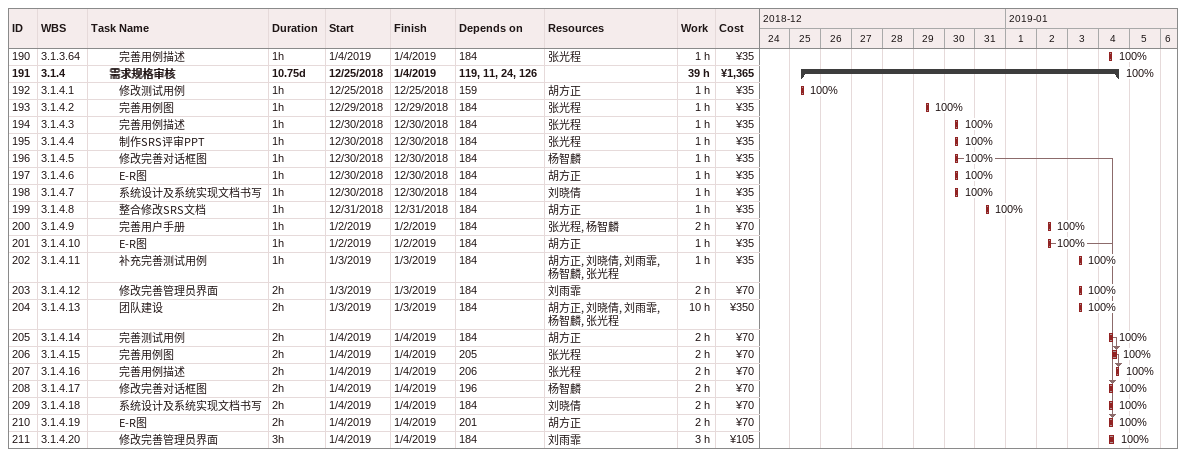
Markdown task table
| ID | WBS | Task | Duration | Start | Finish | Predecessors | Resources | % complete | Work (h) | Cost (¥) |
|---|---|---|---|---|---|---|---|---|---|---|
| 190 | 3.1.3.64 | 完善用例描述 | 1h | 2019-01-04 | 2019-01-04 | 184 | 张光程 | 100 | 1 | 35 |
| 191 | 3.1.4 | **需求规格审核** | 10.75d | 2018-12-25 | 2019-01-04 | 119, 11, 24, 126 |  | 100 | 39 | 1365 |
| 192 | 3.1.4.1 | 修改测试用例 | 1h | 2018-12-25 | 2018-12-25 | 159 | 胡方正 | 100 | 1 | 35 |
| 193 | 3.1.4.2 | 完善用例图 | 1h | 2018-12-29 | 2018-12-29 | 184 | 张光程 | 100 | 1 | 35 |
| 194 | 3.1.4.3 | 完善用例描述 | 1h | 2018-12-30 | 2018-12-30 | 184 | 张光程 | 100 | 1 | 35 |
| 195 | 3.1.4.4 | 制作SRS评审PPT | 1h | 2018-12-30 | 2018-12-30 | 184 | 张光程 | 100 | 1 | 35 |
| 196 | 3.1.4.5 | 修改完善对话框图 | 1h | 2018-12-30 | 2018-12-30 | 184 | 杨智麟 | 100 | 1 | 35 |
| 197 | 3.1.4.6 | E-R图 | 1h | 2018-12-30 | 2018-12-30 | 184 | 胡方正 | 100 | 1 | 35 |
| 198 | 3.1.4.7 | 系统设计及系统实现文档书写 | 1h | 2018-12-30 | 2018-12-30 | 184 | 刘晓倩 | 100 | 1 | 35 |
| 199 | 3.1.4.8 | 整合修改SRS文档 | 1h | 2018-12-31 | 2018-12-31 | 184 | 胡方正 | 100 | 1 | 35 |
| 200 | 3.1.4.9 | 完善用户手册 | 1h | 2019-01-02 | 2019-01-02 | 184 | 张光程, 杨智麟 | 100 | 2 | 70 |
| 201 | 3.1.4.10 | E-R图 | 1h | 2019-01-02 | 2019-01-02 | 184 | 胡方正 | 100 | 1 | 35 |
| 202 | 3.1.4.11 | 补充完善测试用例 | 1h | 2019-01-03 | 2019-01-03 | 184 | 胡方正, 刘晓倩, 刘雨霏, 杨智麟, 张光程 | 100 | 1 | 35 |
| 203 | 3.1.4.12 | 修改完善管理员界面 | 2h | 2019-01-03 | 2019-01-03 | 184 | 刘雨霏 | 100 | 2 | 70 |
| 204 | 3.1.4.13 | 团队建设 | 2h | 2019-01-03 | 2019-01-03 | 184 | 胡方正, 刘晓倩, 刘雨霏, 杨智麟, 张光程 | 100 | 10 | 350 |
| 205 | 3.1.4.14 | 完善测试用例 | 2h | 2019-01-04 | 2019-01-04 | 184 | 胡方正 | 100 | 2 | 70 |
| 206 | 3.1.4.15 | 完善用例图 | 2h | 2019-01-04 | 2019-01-04 | 205 | 张光程 | 100 | 2 | 70 |
| 207 | 3.1.4.16 | 完善用例描述 | 2h | 2019-01-04 | 2019-01-04 | 206 | 张光程 | 100 | 2 | 70 |
| 208 | 3.1.4.17 | 修改完善对话框图 | 2h | 2019-01-04 | 2019-01-04 | 196 | 杨智麟 | 100 | 2 | 70 |
| 209 | 3.1.4.18 | 系统设计及系统实现文档书写 | 2h | 2019-01-04 | 2019-01-04 | 184 | 刘晓倩 | 100 | 2 | 70 |
| 210 | 3.1.4.19 | E-R图 | 2h | 2019-01-04 | 2019-01-04 | 201 | 胡方正 | 100 | 2 | 70 |
| 211 | 3.1.4.20 | 修改完善管理员界面 | 3h | 2019-01-04 | 2019-01-04 | 184 | 刘雨霏 | 100 | 3 | 105 |
